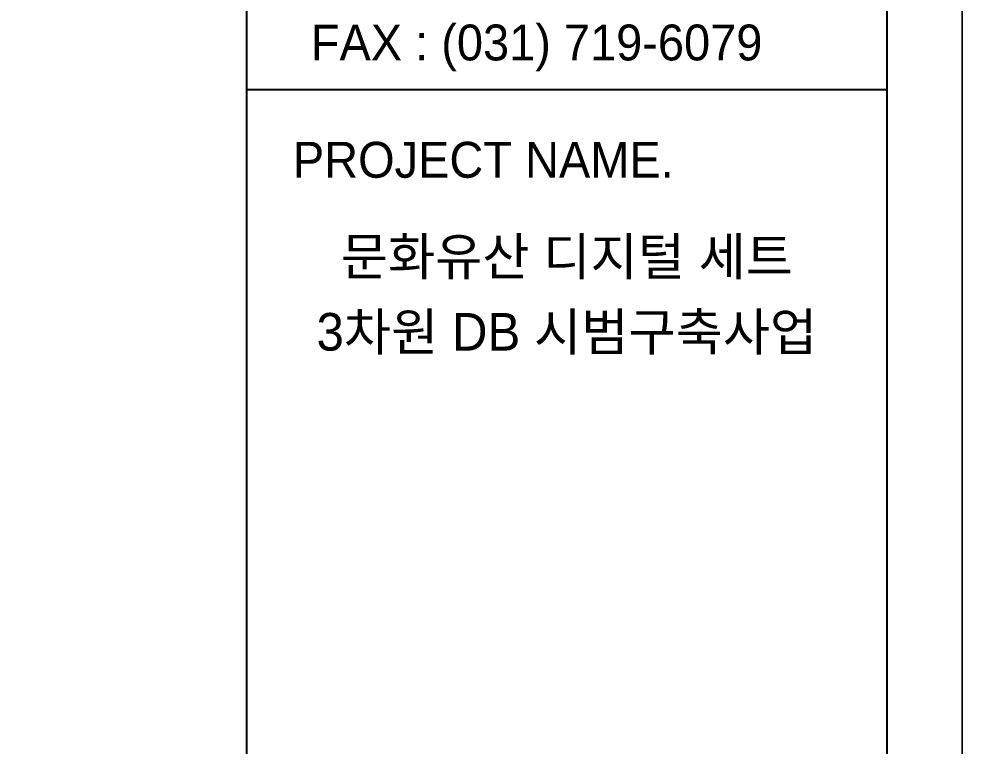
# Model space of a CAD drawing. Header units: millimetres. Extents: x -396231 to 224016, y 0 to 56679.
# Drawn here: x -143506 to -135984, y 44950 to 50750 of the extents above; entities that cross this region are included whole.
import ezdxf
from ezdxf.enums import TextEntityAlignment as Align

# ---------------------------------------------------------------- set-up
doc = ezdxf.new("R2010")
doc.units = ezdxf.units.MM
doc.layers.add('Plot 설정선', color=251, linetype='Continuous', lineweight=9, plot=False)
doc.layers.add('text', color=7, linetype='Continuous')
doc.layers.add('WIPCO', color=3, linetype='Continuous', lineweight=9)
doc.styles.add('WIPCO', font='')
doc.styles.get('WIPCO').set_extended_font_data('Dotum')

msp = doc.modelspace()

# ---------------------------------------------------------------- linework, layer by layer
at = {"layer": 'Plot 설정선'}
msp.add_lwpolyline([(-216230.7, 56678.6), (-216230.7, 0), (-216230.7, 56678.6), (-135983.7, 56678.6), (-216230.7, 56678.6), (-216230.7, 0), (-216230.7, 56678.6), (-135983.7, 56678.6), (-135983.7, 0), (-216230.7, 0), (-135983.7, 0), (-135983.7, 56678.6), (-135983.7, 0), (-216230.7, 0)], dxfattribs=at)
at = {"layer": 'WIPCO', "color": 3, "lineweight": -3}
msp.add_lwpolyline([(-136583.7, 600), (-215630.7, 600), (-215630.7, 56078.6), (-136583.7, 56078.6)], close=True, dxfattribs=at)
for points in [[(-141688.3, 600), (-141688.3, 56078.6)], [(-141688.3, 50186.5), (-136583.7, 50186.5)]]:
    msp.add_lwpolyline(points, dxfattribs=at)

# ---------------------------------------------------------------- texts
at = {"layer": 'text', "style": 'WIPCO'}
for s, p in [('문화유산 디지털 세트', (-139136, 48858.1)), ('3차원 DB 시범구축사업', (-139136, 48258.1))]:
    msp.add_text(s, height=300, dxfattribs=at).set_placement(p, align=Align.MIDDLE)
at = {"layer": 'WIPCO', "color": 3, "lineweight": -3, "style": 'WIPCO'}
for s, p in [('FAX : (031) 719-6079', (-141177.9, 50418.3)), ('PROJECT NAME.', (-141321.1, 49482.9))]:
    msp.add_text(s, height=286.253, dxfattribs=at).set_placement(p)

doc.saveas('drawing.dxf')
